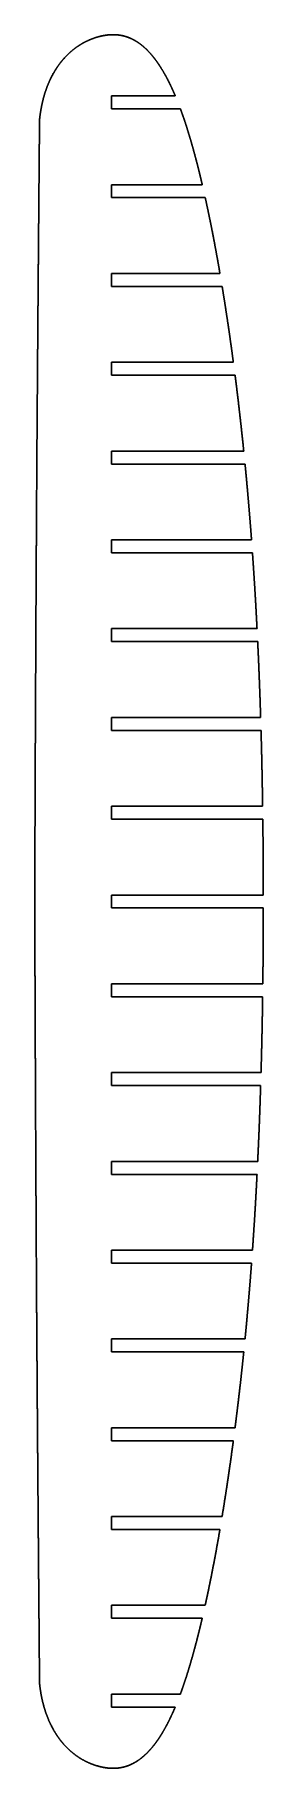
# Model space of a CAD drawing. Header units: metres. Extents: x 4 to 71, y -254 to 254.
import ezdxf

# ---------------------------------------------------------------- set-up
doc = ezdxf.new("R2010")
doc.units = ezdxf.units.M

msp = doc.modelspace()

# ---------------------------------------------------------------- linework, layer by layer
for p, q in [((26.91, 235.9, 1315), (45.55, 235.9, 1315)), ((26.91, 232.1, 1315), (47.05, 232.1, 1315)), ((26.91, 209.9, 1315), (53.44, 209.9, 1315)), ((26.91, 206.1, 1315), (54.31, 206.1, 1315)), ((26.91, 183.9, 1315), (58.62, 183.9, 1315)), ((26.91, 180.1, 1315), (59.26, 180.1, 1315)), ((26.91, 157.9, 1315), (62.54, 157.9, 1315)), ((26.91, 154.1, 1315), (63.04, 154.1, 1315)), ((26.91, 131.9, 1315), (65.58, 131.9, 1315)), ((26.91, 128.1, 1315), (65.96, 128.1, 1315)), ((26.91, 105.9, 1315), (67.86, 105.9, 1315)), ((26.91, 102.1, 1315), (68.13, 102.1, 1315)), ((26.91, 79.9, 1315), (69.47, 79.9, 1315)), ((26.91, 76.1, 1315), (69.66, 76.1, 1315)), ((26.91, 53.9, 1315), (70.53, 53.9, 1315)), ((26.91, 50.1, 1315), (70.64, 50.1, 1315)), ((26.91, 27.9, 1315), (71.11, 27.9, 1315)), ((26.91, 24.1, 1315), (71.16, 24.1, 1315)), ((26.91, 1.9, 1315), (71.3, 1.9, 1315)), ((26.91, -1.9, 1315), (71.3, -1.9, 1315)), ((26.91, -24.1, 1315), (71.16, -24.1, 1315)), ((26.91, -27.9, 1315), (71.11, -27.9, 1315)), ((26.91, -50.1, 1315), (70.64, -50.1, 1315)), ((26.91, -53.9, 1315), (70.53, -53.9, 1315)), ((26.91, -76.1, 1315), (69.66, -76.1, 1315)), ((26.91, -79.9, 1315), (69.47, -79.9, 1315)), ((26.91, -102.1, 1315), (68.13, -102.1, 1315)), ((26.91, -105.9, 1315), (67.86, -105.9, 1315)), ((26.91, -128.1, 1315), (65.96, -128.1, 1315)), ((26.91, -131.9, 1315), (65.58, -131.9, 1315)), ((26.91, -154.1, 1315), (63.03, -154.1, 1315)), ((26.91, -157.9, 1315), (62.54, -157.9, 1315)), ((26.91, -180.1, 1315), (59.24, -180.1, 1315)), ((26.91, -183.9, 1315), (58.61, -183.9, 1315)), ((26.91, -206.1, 1315), (54.29, -206.1, 1315)), ((26.91, -209.9, 1315), (53.42, -209.9, 1315)), ((26.91, -232.1, 1315), (47.02, -232.1, 1315)), ((26.91, -235.9, 1315), (45.52, -235.9, 1315))]:
    msp.add_line(p, q)
for points, knots in [([(45.55, 235.9, 1315), (45.5, 236.01, 1315), (45.45, 236.12, 1315), (45.41, 236.23, 1315), (45.36, 236.34, 1315), (45.31, 236.45, 1315), (45.27, 236.56, 1315), (45.22, 236.66, 1315), (44.8, 237.63, 1315), (44.41, 238.48, 1315), (44.01, 239.33, 1315), (43.6, 240.17, 1315), (43.17, 241, 1315), (42.72, 241.83, 1315), (42.26, 242.64, 1315), (41.39, 244.08, 1315), (41, 244.71, 1315), (40.59, 245.33, 1315), (40.16, 245.94, 1315), (39.73, 246.54, 1315), (39.27, 247.13, 1315), (38.8, 247.7, 1315), (37.8, 248.84, 1315), (37.27, 249.4, 1315), (36.72, 249.93, 1315), (36.14, 250.45, 1315), (35.55, 250.94, 1315), (34.92, 251.39, 1315), (34.28, 251.81, 1315), (33.21, 252.4, 1315), (32.81, 252.61, 1315), (32.4, 252.8, 1315), (31.98, 252.98, 1315), (31.55, 253.13, 1315), (31.12, 253.27, 1315), (30.69, 253.4, 1315), (29.74, 253.62, 1315), (29.22, 253.71, 1315), (28.7, 253.78, 1315), (28.18, 253.83, 1315), (27.66, 253.85, 1315), (27.14, 253.84, 1315), (26.61, 253.82, 1315), (25.9, 253.75, 1315), (25.7, 253.73, 1315), (25.5, 253.71, 1315), (25.3, 253.68, 1315), (25.11, 253.65, 1315), (24.91, 253.62, 1315), (24.71, 253.59, 1315), (24.34, 253.52, 1315), (24.17, 253.48, 1315), (24, 253.45, 1315), (23.82, 253.41, 1315), (23.65, 253.37, 1315), (23.48, 253.32, 1315), (23.31, 253.28, 1315), (21.75, 252.86, 1315), (20.38, 252.37, 1315), (19.06, 251.76, 1315), (17.79, 251.06, 1315), (16.59, 250.25, 1315), (15.45, 249.35, 1315), (14.38, 248.37, 1315), (12.86, 246.74, 1315), (12.34, 246.15, 1315), (11.85, 245.53, 1315), (11.38, 244.9, 1315), (10.93, 244.25, 1315), (10.51, 243.59, 1315), (10.11, 242.91, 1315), (8.89, 240.7, 1315), (8.17, 239.12, 1315), (7.55, 237.5, 1315), (7.04, 235.83, 1315), (6.61, 234.15, 1315), (6.27, 232.44, 1315), (6.01, 230.73, 1315), (5.83, 229.01, 1315)], [0, 0, 0, 0, 0, 0, 0, 0, 0, 0.014917, 0.014917, 0.014917, 0.014917, 0.014917, 0.014917, 0.014917, 0.13447, 0.13447, 0.13447, 0.13447, 0.13447, 0.13447, 0.13447, 0.229289, 0.229289, 0.229289, 0.229289, 0.229289, 0.229289, 0.229289, 0.327444, 0.327444, 0.327444, 0.327444, 0.327444, 0.327444, 0.327444, 0.385196, 0.385196, 0.385196, 0.385196, 0.385196, 0.385196, 0.385196, 0.451908, 0.451908, 0.451908, 0.451908, 0.451908, 0.451908, 0.451908, 0.477219, 0.477219, 0.477219, 0.477219, 0.477219, 0.477219, 0.477219, 0.499513, 0.499513, 0.499513, 0.499513, 0.499513, 0.499513, 0.499513, 0.681746, 0.681746, 0.681746, 0.681746, 0.681746, 0.681746, 0.681746, 0.781063, 0.781063, 0.781063, 0.781063, 0.781063, 0.781063, 0.781063, 1, 1, 1, 1, 1, 1, 1, 1, 1]), ([(5.83, 229.01, 1315), (5.83, 229.01, 1315), (5.83, 229.01, 1315), (5.83, 229, 1315), (5.83, 229, 1315), (5.83, 229, 1315), (5.83, 229, 1315), (5.83, 229, 1315), (5.83, 229, 1315), (5.83, 229, 1315), (5.83, 229, 1315), (5.83, 228.99, 1315), (5.83, 228.99, 1315), (5.83, 228.98, 1315), (5.83, 228.98, 1315), (5.83, 228.96, 1315), (5.83, 228.94, 1315), (5.83, 228.93, 1315), (5.82, 228.91, 1315), (5.82, 228.89, 1315), (5.82, 228.87, 1315), (5.82, 228.84, 1315), (5.82, 228.8, 1315), (5.82, 228.78, 1315), (5.82, 228.76, 1315), (5.82, 228.73, 1315), (5.82, 228.71, 1315), (5.82, 228.68, 1315), (5.82, 228.65, 1315), (5.82, 228.58, 1315), (5.82, 228.54, 1315), (5.82, 228.49, 1315), (5.82, 228.43, 1315), (5.82, 228.38, 1315), (5.82, 228.31, 1315), (5.82, 228.25, 1315), (5.82, 228.1, 1315), (5.82, 228.02, 1315), (5.82, 227.93, 1315), (5.82, 227.83, 1315), (5.82, 227.73, 1315), (5.81, 227.62, 1315), (5.81, 227.51, 1315), (5.81, 227.17, 1315), (5.81, 226.96, 1315), (5.81, 226.74, 1315), (5.8, 226.53, 1315), (5.8, 226.31, 1315), (5.8, 226.1, 1315), (5.8, 225.88, 1315), (5.79, 225.31, 1315), (5.79, 224.95, 1315), (5.79, 224.6, 1315), (5.79, 224.24, 1315), (5.78, 223.88, 1315), (5.78, 223.53, 1315), (5.78, 223.17, 1315), (5.77, 222.05, 1315), (5.76, 221.29, 1315), (5.75, 220.53, 1315), (5.75, 219.77, 1315), (5.74, 219.01, 1315), (5.74, 218.25, 1315), (5.73, 217.49, 1315), (5.72, 216.22, 1315), (5.71, 215.69, 1315), (5.71, 215.15, 1315), (5.7, 214.59, 1315), (5.7, 214.01, 1315), (5.69, 213.41, 1315), (5.69, 212.8, 1315), (5.68, 211.83, 1315), (5.68, 211.5, 1315), (5.68, 211.17, 1315), (5.67, 210.84, 1315), (5.67, 210.5, 1315), (5.67, 210.17, 1315), (5.66, 209.84, 1315), (5.66, 209.1, 1315), (5.66, 208.69, 1315), (5.65, 208.27, 1315), (5.65, 207.84, 1315), (5.64, 207.41, 1315), (5.64, 206.97, 1315), (5.64, 206.53, 1315), (5.62, 203.97, 1315), (5.6, 201.86, 1315), (5.58, 199.76, 1315), (5.56, 197.65, 1315), (5.55, 195.54, 1315), (5.53, 193.43, 1315), (5.51, 191.32, 1315), (5.46, 185.14, 1315), (5.43, 181.07, 1315), (5.4, 177, 1315), (5.36, 172.93, 1315), (5.33, 168.85, 1315), (5.3, 164.78, 1315), (5.27, 160.71, 1315), (5.22, 153.78, 1315), (5.2, 150.92, 1315), (5.18, 148.05, 1315), (5.15, 145.19, 1315), (5.13, 142.33, 1315), (5.11, 139.47, 1315), (5.09, 136.61, 1315), (5.06, 131.36, 1315), (5.04, 128.97, 1315), (5.03, 126.57, 1315), (5.01, 124.18, 1315), (4.99, 121.79, 1315), (4.98, 119.39, 1315), (4.96, 117, 1315), (4.93, 112.21, 1315), (4.92, 109.82, 1315), (4.91, 107.43, 1315), (4.89, 105.03, 1315), (4.88, 102.64, 1315), (4.86, 100.25, 1315), (4.85, 97.85, 1315), (4.8, 89.22, 1315), (4.77, 82.99, 1315), (4.74, 76.75, 1315), (4.71, 70.52, 1315), (4.68, 64.28, 1315), (4.65, 58.05, 1315), (4.62, 51.81, 1315), (4.58, 43.09, 1315), (4.57, 40.61, 1315), (4.56, 38.12, 1315), (4.55, 35.63, 1315), (4.54, 33.15, 1315), (4.53, 30.66, 1315), (4.52, 28.18, 1315), (4.51, 24.87, 1315), (4.5, 24.06, 1315), (4.5, 23.27, 1315), (4.5, 22.5, 1315), (4.5, 21.75, 1315), (4.49, 21.01, 1315), (4.49, 20.29, 1315), (4.48, 18.89, 1315), (4.48, 18.21, 1315), (4.48, 17.55, 1315), (4.48, 16.91, 1315), (4.47, 16.28, 1315), (4.47, 15.68, 1315), (4.47, 15.09, 1315), (4.46, 13.62, 1315), (4.46, 12.73, 1315), (4.46, 11.84, 1315), (4.45, 10.95, 1315), (4.45, 10.06, 1315), (4.45, 9.17, 1315), (4.44, 8.28, 1315), (4.44, 6.92, 1315), (4.43, 6.46, 1315), (4.43, 5.99, 1315), (4.43, 5.52, 1315), (4.43, 5.06, 1315), (4.43, 4.59, 1315), (4.43, 4.13, 1315), (4.42, 3.46, 1315), (4.42, 3.25, 1315), (4.42, 3.04, 1315), (4.42, 2.84, 1315), (4.42, 2.63, 1315), (4.42, 2.43, 1315), (4.42, 2.22, 1315), (4.42, 1.88, 1315), (4.42, 1.74, 1315), (4.42, 1.6, 1315), (4.41, 1.46, 1315), (4.41, 1.32, 1315), (4.41, 1.18, 1315), (4.41, 1.04, 1315), (4.41, 0.84, 1315), (4.41, 0.79, 1315), (4.41, 0.75, 1315), (4.41, 0.7, 1315), (4.41, 0.66, 1315), (4.41, 0.62, 1315), (4.41, 0.58, 1315), (4.41, 0.48, 1315), (4.41, 0.43, 1315), (4.41, 0.38, 1315), (4.41, 0.33, 1315), (4.41, 0.29, 1315), (4.41, 0.26, 1315), (4.41, 0.22, 1315), (4.41, 0.16, 1315), (4.41, 0.14, 1315), (4.41, 0.12, 1315), (4.41, 0.1, 1315), (4.41, 0.08, 1315), (4.41, 0.06, 1315), (4.41, 0.05, 1315), (4.41, 0.03, 1315), (4.41, 0.02, 1315), (4.41, 0.01, 1315), (4.41, 0.01, 1315), (4.41, 0, 1315), (4.41, 0, 1315), (4.41, 0, 1315), (4.41, 0, 1315), (4.41, 0, 1315), (4.41, 0, 1315), (4.41, 0, 1315), (4.41, 0, 1315), (4.41, 0, 1315), (4.41, -0.01, 1315), (4.41, -0.02, 1315), (4.41, -0.02, 1315), (4.41, -0.03, 1315), (4.41, -0.04, 1315), (4.41, -0.06, 1315), (4.41, -0.07, 1315), (4.41, -0.09, 1315), (4.41, -0.14, 1315), (4.41, -0.17, 1315), (4.41, -0.2, 1315), (4.41, -0.23, 1315), (4.41, -0.27, 1315), (4.41, -0.31, 1315), (4.41, -0.36, 1315), (4.41, -0.46, 1315), (4.41, -0.51, 1315), (4.41, -0.56, 1315), (4.41, -0.62, 1315), (4.41, -0.68, 1315), (4.41, -0.74, 1315), (4.41, -0.81, 1315), (4.41, -0.96, 1315), (4.41, -1.04, 1315), (4.41, -1.12, 1315), (4.41, -1.21, 1315), (4.41, -1.3, 1315), (4.41, -1.4, 1315), (4.42, -1.51, 1315), (4.42, -1.83, 1315), (4.42, -2.05, 1315), (4.42, -2.26, 1315), (4.42, -2.48, 1315), (4.42, -2.69, 1315), (4.42, -2.91, 1315), (4.42, -3.12, 1315), (4.42, -3.7, 1315), (4.43, -4.05, 1315), (4.43, -4.41, 1315), (4.43, -4.77, 1315), (4.43, -5.13, 1315), (4.43, -5.48, 1315), (4.43, -5.84, 1315), (4.44, -6.96, 1315), (4.44, -7.72, 1315), (4.44, -8.48, 1315), (4.45, -9.24, 1315), (4.45, -10, 1315), (4.45, -10.76, 1315), (4.45, -11.52, 1315), (4.46, -12.79, 1315), (4.46, -13.32, 1315), (4.46, -13.87, 1315), (4.47, -14.43, 1315), (4.47, -15.01, 1315), (4.47, -15.6, 1315), (4.47, -16.22, 1315), (4.48, -17.18, 1315), (4.48, -17.52, 1315), (4.48, -17.85, 1315), (4.48, -18.18, 1315), (4.48, -18.51, 1315), (4.48, -18.84, 1315), (4.49, -19.18, 1315), (4.49, -19.92, 1315), (4.49, -20.33, 1315), (4.49, -20.75, 1315), (4.49, -21.17, 1315), (4.5, -21.61, 1315), (4.5, -22.04, 1315), (4.5, -22.49, 1315), (4.51, -25.05, 1315), (4.52, -27.16, 1315), (4.53, -29.27, 1315), (4.53, -31.38, 1315), (4.54, -33.49, 1315), (4.55, -35.59, 1315), (4.56, -37.7, 1315), (4.59, -43.89, 1315), (4.6, -47.96, 1315), (4.62, -52.04, 1315), (4.64, -56.11, 1315), (4.66, -60.18, 1315), (4.68, -64.26, 1315), (4.7, -68.33, 1315), (4.73, -75.27, 1315), (4.75, -78.13, 1315), (4.76, -80.99, 1315), (4.78, -83.85, 1315), (4.79, -86.71, 1315), (4.81, -89.57, 1315), (4.82, -92.43, 1315), (4.85, -97.69, 1315), (4.86, -100.08, 1315), (4.88, -102.48, 1315), (4.89, -104.87, 1315), (4.9, -107.26, 1315), (4.92, -109.65, 1315), (4.93, -112.05, 1315), (4.96, -116.83, 1315), (4.98, -119.23, 1315), (4.99, -121.62, 1315), (5.01, -124.01, 1315), (5.02, -126.41, 1315), (5.04, -128.8, 1315), (5.06, -131.19, 1315), (5.12, -139.82, 1315), (5.16, -146.05, 1315), (5.21, -152.29, 1315), (5.25, -158.52, 1315), (5.3, -164.75, 1315), (5.35, -170.99, 1315), (5.4, -177.22, 1315), (5.47, -185.94, 1315), (5.49, -188.42, 1315), (5.51, -190.91, 1315), (5.53, -193.39, 1315), (5.55, -195.87, 1315), (5.57, -198.36, 1315), (5.59, -200.84, 1315), (5.62, -204.15, 1315), (5.62, -204.96, 1315), (5.63, -205.75, 1315), (5.64, -206.52, 1315), (5.64, -207.27, 1315), (5.65, -208.01, 1315), (5.66, -208.72, 1315), (5.67, -210.12, 1315), (5.67, -210.8, 1315), (5.68, -211.46, 1315), (5.68, -212.11, 1315), (5.69, -212.73, 1315), (5.69, -213.34, 1315), (5.7, -213.93, 1315), (5.71, -215.39, 1315), (5.72, -216.28, 1315), (5.73, -217.17, 1315), (5.73, -218.06, 1315), (5.74, -218.95, 1315), (5.75, -219.84, 1315), (5.76, -220.73, 1315), (5.77, -222.09, 1315), (5.77, -222.55, 1315), (5.78, -223.02, 1315), (5.78, -223.48, 1315), (5.78, -223.95, 1315), (5.79, -224.42, 1315), (5.79, -224.88, 1315), (5.8, -225.55, 1315), (5.8, -225.76, 1315), (5.8, -225.96, 1315), (5.8, -226.17, 1315), (5.8, -226.37, 1315), (5.81, -226.58, 1315), (5.81, -226.78, 1315), (5.81, -227.13, 1315), (5.81, -227.27, 1315), (5.81, -227.41, 1315), (5.81, -227.55, 1315), (5.81, -227.69, 1315), (5.82, -227.83, 1315), (5.82, -227.97, 1315), (5.82, -228.16, 1315), (5.82, -228.21, 1315), (5.82, -228.26, 1315), (5.82, -228.3, 1315), (5.82, -228.35, 1315), (5.82, -228.39, 1315), (5.82, -228.43, 1315), (5.82, -228.52, 1315), (5.82, -228.58, 1315), (5.82, -228.63, 1315), (5.82, -228.67, 1315), (5.82, -228.71, 1315), (5.82, -228.75, 1315), (5.82, -228.78, 1315), (5.82, -228.84, 1315), (5.82, -228.87, 1315), (5.82, -228.89, 1315), (5.82, -228.91, 1315), (5.83, -228.93, 1315), (5.83, -228.94, 1315), (5.83, -228.95, 1315), (5.83, -228.97, 1315), (5.83, -228.98, 1315), (5.83, -228.98, 1315), (5.83, -228.99, 1315), (5.83, -228.99, 1315), (5.83, -229, 1315), (5.83, -229, 1315), (5.83, -229, 1315), (5.83, -229, 1315), (5.83, -229, 1315), (5.83, -229, 1315), (5.83, -229, 1315), (5.83, -229.01, 1315), (5.83, -229.01, 1315), (5.83, -229.01, 1315)], [0, 0, 0, 0, 0, 0, 0, 0, 0, 0.002963, 0.002963, 0.002963, 0.002963, 0.002963, 0.002963, 0.002963, 0.006057, 0.006057, 0.006057, 0.006057, 0.006057, 0.006057, 0.006057, 0.00946, 0.00946, 0.00946, 0.00946, 0.00946, 0.00946, 0.00946, 0.011626, 0.011626, 0.011626, 0.011626, 0.011626, 0.011626, 0.011626, 0.014721, 0.014721, 0.014721, 0.014721, 0.014721, 0.014721, 0.014721, 0.018124, 0.018124, 0.018124, 0.018124, 0.018124, 0.018124, 0.018124, 0.024139, 0.024139, 0.024139, 0.024139, 0.024139, 0.024139, 0.024139, 0.03411, 0.03411, 0.03411, 0.03411, 0.03411, 0.03411, 0.03411, 0.055327, 0.055327, 0.055327, 0.055327, 0.055327, 0.055327, 0.055327, 0.069613, 0.069613, 0.069613, 0.069613, 0.069613, 0.069613, 0.069613, 0.077119, 0.077119, 0.077119, 0.077119, 0.077119, 0.077119, 0.077119, 0.086305, 0.086305, 0.086305, 0.086305, 0.086305, 0.086305, 0.086305, 0.129373, 0.129373, 0.129373, 0.129373, 0.129373, 0.129373, 0.129373, 0.212548, 0.212548, 0.212548, 0.212548, 0.212548, 0.212548, 0.212548, 0.270976, 0.270976, 0.270976, 0.270976, 0.270976, 0.270976, 0.270976, 0.319853, 0.319853, 0.319853, 0.319853, 0.319853, 0.319853, 0.319853, 0.368739, 0.368739, 0.368739, 0.368739, 0.368739, 0.368739, 0.368739, 0.496098, 0.496098, 0.496098, 0.496098, 0.496098, 0.496098, 0.496098, 0.546863, 0.546863, 0.546863, 0.546863, 0.546863, 0.546863, 0.546863, 0.563686, 0.563686, 0.563686, 0.563686, 0.563686, 0.563686, 0.563686, 0.580511, 0.580511, 0.580511, 0.580511, 0.580511, 0.580511, 0.580511, 0.606697, 0.606697, 0.606697, 0.606697, 0.606697, 0.606697, 0.606697, 0.620391, 0.620391, 0.620391, 0.620391, 0.620391, 0.620391, 0.620391, 0.626446, 0.626446, 0.626446, 0.626446, 0.626446, 0.626446, 0.626446, 0.630583, 0.630583, 0.630583, 0.630583, 0.630583, 0.630583, 0.630583, 0.632129, 0.632129, 0.632129, 0.632129, 0.632129, 0.632129, 0.632129, 0.634559, 0.634559, 0.634559, 0.634559, 0.634559, 0.634559, 0.634559, 0.636989, 0.636989, 0.636989, 0.636989, 0.636989, 0.636989, 0.636989, 0.639265, 0.639265, 0.639265, 0.639265, 0.639265, 0.639265, 0.639265, 0.641543, 0.641543, 0.641543, 0.641543, 0.641543, 0.641543, 0.641543, 0.643633, 0.643633, 0.643633, 0.643633, 0.643633, 0.643633, 0.643633, 0.645724, 0.645724, 0.645724, 0.645724, 0.645724, 0.645724, 0.645724, 0.647466, 0.647466, 0.647466, 0.647466, 0.647466, 0.647466, 0.647466, 0.649208, 0.649208, 0.649208, 0.649208, 0.649208, 0.649208, 0.649208, 0.652594, 0.652594, 0.652594, 0.652594, 0.652594, 0.652594, 0.652594, 0.658208, 0.658208, 0.658208, 0.658208, 0.658208, 0.658208, 0.658208, 0.670153, 0.670153, 0.670153, 0.670153, 0.670153, 0.670153, 0.670153, 0.678195, 0.678195, 0.678195, 0.678195, 0.678195, 0.678195, 0.678195, 0.682421, 0.682421, 0.682421, 0.682421, 0.682421, 0.682421, 0.682421, 0.687593, 0.687593, 0.687593, 0.687593, 0.687593, 0.687593, 0.687593, 0.711839, 0.711839, 0.711839, 0.711839, 0.711839, 0.711839, 0.711839, 0.75866, 0.75866, 0.75866, 0.75866, 0.75866, 0.75866, 0.75866, 0.791544, 0.791544, 0.791544, 0.791544, 0.791544, 0.791544, 0.791544, 0.819049, 0.819049, 0.819049, 0.819049, 0.819049, 0.819049, 0.819049, 0.846555, 0.846555, 0.846555, 0.846555, 0.846555, 0.846555, 0.846555, 0.918195, 0.918195, 0.918195, 0.918195, 0.918195, 0.918195, 0.918195, 0.946745, 0.946745, 0.946745, 0.946745, 0.946745, 0.946745, 0.946745, 0.956206, 0.956206, 0.956206, 0.956206, 0.956206, 0.956206, 0.956206, 0.965668, 0.965668, 0.965668, 0.965668, 0.965668, 0.965668, 0.965668, 0.980395, 0.980395, 0.980395, 0.980395, 0.980395, 0.980395, 0.980395, 0.988097, 0.988097, 0.988097, 0.988097, 0.988097, 0.988097, 0.988097, 0.991502, 0.991502, 0.991502, 0.991502, 0.991502, 0.991502, 0.991502, 0.993828, 0.993828, 0.993828, 0.993828, 0.993828, 0.993828, 0.993828, 0.994698, 0.994698, 0.994698, 0.994698, 0.994698, 0.994698, 0.994698, 0.996065, 0.996065, 0.996065, 0.996065, 0.996065, 0.996065, 0.996065, 0.997431, 0.997431, 0.997431, 0.997431, 0.997431, 0.997431, 0.997431, 0.998425, 0.998425, 0.998425, 0.998425, 0.998425, 0.998425, 0.998425, 1, 1, 1, 1, 1, 1, 1, 1, 1]), ([(53.44, 209.9, 1315), (53.21, 210.89, 1315), (52.98, 211.87, 1315), (52.74, 212.85, 1315), (52.5, 213.84, 1315), (52.26, 214.82, 1315), (52.01, 215.8, 1315), (51.75, 216.78, 1315), (51.15, 219.05, 1315), (50.8, 220.34, 1315), (50.44, 221.62, 1315), (50.07, 222.91, 1315), (49.69, 224.19, 1315), (49.3, 225.47, 1315), (48.9, 226.74, 1315), (48.31, 228.53, 1315), (48.14, 229.04, 1315), (47.96, 229.55, 1315), (47.78, 230.06, 1315), (47.6, 230.57, 1315), (47.42, 231.08, 1315), (47.24, 231.59, 1315), (47.05, 232.1, 1315)], [0, 0, 0, 0, 0, 0, 0, 0, 0, 0.350207, 0.350207, 0.350207, 0.350207, 0.350207, 0.350207, 0.350207, 0.812624, 0.812624, 0.812624, 0.812624, 0.812624, 0.812624, 0.812624, 1, 1, 1, 1, 1, 1, 1, 1, 1]), ([(58.62, 183.9, 1315), (58.39, 185.27, 1315), (58.15, 186.64, 1315), (57.91, 188.01, 1315), (57.66, 189.38, 1315), (57.41, 190.74, 1315), (57.15, 192.11, 1315), (56.9, 193.48, 1315), (56.36, 196.25, 1315), (56.08, 197.66, 1315), (55.8, 199.07, 1315), (55.52, 200.48, 1315), (55.22, 201.89, 1315), (54.92, 203.29, 1315), (54.62, 204.7, 1315), (54.31, 206.1, 1315)], [0, 0, 0, 0, 0, 0, 0, 0, 0, 0.491715, 0.491715, 0.491715, 0.491715, 0.491715, 0.491715, 0.491715, 1, 1, 1, 1, 1, 1, 1, 1, 1]), ([(62.54, 157.9, 1315), (62.36, 159.25, 1315), (62.18, 160.6, 1315), (62, 161.95, 1315), (61.81, 163.3, 1315), (61.62, 164.65, 1315), (61.43, 166, 1315), (61.23, 167.35, 1315), (60.82, 170.13, 1315), (60.61, 171.55, 1315), (60.39, 172.98, 1315), (60.17, 174.4, 1315), (59.95, 175.83, 1315), (59.72, 177.25, 1315), (59.49, 178.68, 1315), (59.26, 180.1, 1315)], [0, 0, 0, 0, 0, 0, 0, 0, 0, 0.485866, 0.485866, 0.485866, 0.485866, 0.485866, 0.485866, 0.485866, 1, 1, 1, 1, 1, 1, 1, 1, 1]), ([(65.58, 131.9, 1315), (65.55, 132.18, 1315), (65.52, 132.46, 1315), (65.49, 132.74, 1315), (65.47, 133.02, 1315), (65.44, 133.3, 1315), (65.41, 133.58, 1315), (65.38, 133.86, 1315), (65.09, 136.64, 1315), (64.82, 139.14, 1315), (64.54, 141.63, 1315), (64.26, 144.13, 1315), (63.97, 146.62, 1315), (63.67, 149.12, 1315), (63.36, 151.61, 1315), (63.04, 154.1, 1315)], [0, 0, 0, 0, 0, 0, 0, 0, 0, 0.100831, 0.100831, 0.100831, 0.100831, 0.100831, 0.100831, 0.100831, 1, 1, 1, 1, 1, 1, 1, 1, 1]), ([(67.86, 105.9, 1315), (67.84, 106.07, 1315), (67.83, 106.23, 1315), (67.82, 106.4, 1315), (67.81, 106.56, 1315), (67.8, 106.73, 1315), (67.78, 106.9, 1315), (67.77, 107.06, 1315), (67.62, 109.11, 1315), (67.47, 110.98, 1315), (67.32, 112.86, 1315), (67.17, 114.73, 1315), (67.01, 116.61, 1315), (66.85, 118.48, 1315), (66.68, 120.36, 1315), (66.44, 122.97, 1315), (66.38, 123.7, 1315), (66.31, 124.43, 1315), (66.24, 125.17, 1315), (66.17, 125.9, 1315), (66.1, 126.63, 1315), (66.03, 127.37, 1315), (65.96, 128.1, 1315)], [0, 0, 0, 0, 0, 0, 0, 0, 0, 0.059807, 0.059807, 0.059807, 0.059807, 0.059807, 0.059807, 0.059807, 0.735466, 0.735466, 0.735466, 0.735466, 0.735466, 0.735466, 0.735466, 1, 1, 1, 1, 1, 1, 1, 1, 1]), ([(69.47, 79.9, 1315), (69.43, 80.67, 1315), (69.39, 81.44, 1315), (69.35, 82.2, 1315), (69.31, 82.97, 1315), (69.27, 83.74, 1315), (69.23, 84.51, 1315), (69.19, 85.28, 1315), (69.03, 88.05, 1315), (68.92, 90.06, 1315), (68.8, 92.07, 1315), (68.67, 94.07, 1315), (68.54, 96.08, 1315), (68.41, 98.09, 1315), (68.27, 100.09, 1315), (68.13, 102.1, 1315)], [0, 0, 0, 0, 0, 0, 0, 0, 0, 0.27659, 0.27659, 0.27659, 0.27659, 0.27659, 0.27659, 0.27659, 1, 1, 1, 1, 1, 1, 1, 1, 1]), ([(65.96, -128.1, 1315), (66.04, -127.24, 1315), (66.12, -126.38, 1315), (66.21, -125.53, 1315), (66.29, -124.67, 1315), (66.37, -123.81, 1315), (66.45, -122.95, 1315), (66.52, -122.09, 1315), (66.77, -119.32, 1315), (66.94, -117.4, 1315), (67.1, -115.49, 1315), (67.26, -113.57, 1315), (67.42, -111.65, 1315), (67.57, -109.74, 1315), (67.72, -107.82, 1315), (67.86, -105.9, 1315)], [0, 0, 0, 0, 0, 0, 0, 0, 0, 0.30942, 0.30942, 0.30942, 0.30942, 0.30942, 0.30942, 0.30942, 1, 1, 1, 1, 1, 1, 1, 1, 1]), ([(63.03, -154.1, 1315), (63.16, -153.08, 1315), (63.29, -152.05, 1315), (63.42, -151.03, 1315), (63.55, -150.01, 1315), (63.67, -148.99, 1315), (63.79, -147.96, 1315), (63.92, -146.94, 1315), (64.24, -144.16, 1315), (64.45, -142.41, 1315), (64.65, -140.66, 1315), (64.84, -138.91, 1315), (65.03, -137.16, 1315), (65.22, -135.41, 1315), (65.4, -133.65, 1315), (65.58, -131.9, 1315)], [0, 0, 0, 0, 0, 0, 0, 0, 0, 0.369045, 0.369045, 0.369045, 0.369045, 0.369045, 0.369045, 0.369045, 1, 1, 1, 1, 1, 1, 1, 1, 1]), ([(47.02, -232.1, 1315), (47.14, -231.8, 1315), (47.25, -231.5, 1315), (47.36, -231.19, 1315), (47.47, -230.89, 1315), (47.58, -230.58, 1315), (47.69, -230.26, 1315), (47.8, -229.95, 1315), (48.61, -227.59, 1315), (49.27, -225.53, 1315), (49.9, -223.46, 1315), (50.5, -221.39, 1315), (51.08, -219.31, 1315), (51.63, -217.22, 1315), (52.16, -215.12, 1315), (52.77, -212.64, 1315), (52.87, -212.25, 1315), (52.96, -211.86, 1315), (53.05, -211.46, 1315), (53.15, -211.07, 1315), (53.24, -210.68, 1315), (53.33, -210.29, 1315), (53.42, -209.9, 1315)], [0, 0, 0, 0, 0, 0, 0, 0, 0, 0.116469, 0.116469, 0.116469, 0.116469, 0.116469, 0.116469, 0.116469, 0.861385, 0.861385, 0.861385, 0.861385, 0.861385, 0.861385, 0.861385, 1, 1, 1, 1, 1, 1, 1, 1, 1]), ([(5.83, -229.01, 1315), (6.01, -230.73, 1315), (6.27, -232.44, 1315), (6.61, -234.15, 1315), (7.04, -235.83, 1315), (7.55, -237.5, 1315), (8.17, -239.12, 1315), (8.89, -240.7, 1315), (10.11, -242.91, 1315), (10.51, -243.59, 1315), (10.93, -244.25, 1315), (11.38, -244.9, 1315), (11.85, -245.53, 1315), (12.34, -246.15, 1315), (12.86, -246.74, 1315), (14.42, -248.4, 1315), (15.52, -249.42, 1315), (16.71, -250.34, 1315), (17.96, -251.17, 1315), (19.28, -251.89, 1315), (20.66, -252.49, 1315), (22.08, -252.98, 1315), (24.35, -253.54, 1315), (25.18, -253.7, 1315), (26.02, -253.82, 1315), (26.87, -253.88, 1315), (27.72, -253.88, 1315), (28.57, -253.82, 1315), (29.41, -253.69, 1315), (30.9, -253.34, 1315), (31.56, -253.15, 1315), (32.21, -252.9, 1315), (32.83, -252.62, 1315), (33.45, -252.31, 1315), (34.04, -251.95, 1315), (34.61, -251.57, 1315), (35.56, -250.87, 1315), (35.95, -250.56, 1315), (36.33, -250.24, 1315), (36.7, -249.91, 1315), (37.06, -249.57, 1315), (37.42, -249.21, 1315), (37.76, -248.85, 1315), (38.71, -247.8, 1315), (39.3, -247.09, 1315), (39.86, -246.36, 1315), (40.39, -245.61, 1315), (40.9, -244.84, 1315), (41.4, -244.06, 1315), (41.87, -243.27, 1315), (42.77, -241.68, 1315), (43.21, -240.87, 1315), (43.63, -240.06, 1315), (44.03, -239.24, 1315), (44.42, -238.41, 1315), (44.8, -237.58, 1315), (45.17, -236.74, 1315), (45.52, -235.9, 1315)], [0, 0, 0, 0, 0, 0, 0, 0, 0, 0.0247742, 0.0247742, 0.0247742, 0.0247742, 0.0247742, 0.0247742, 0.0247742, 0.0360119, 0.0360119, 0.0360119, 0.0360119, 0.0360119, 0.0360119, 0.0360119, 0.0573485, 0.0573485, 0.0573485, 0.0573485, 0.0573485, 0.0573485, 0.0573485, 0.0694427, 0.0694427, 0.0694427, 0.0694427, 0.0694427, 0.0694427, 0.0694427, 0.0792413, 0.0792413, 0.0792413, 0.0792413, 0.0792413, 0.0792413, 0.0792413, 0.0863477, 0.0863477, 0.0863477, 0.0863477, 0.0863477, 0.0863477, 0.0863477, 0.0994929, 0.0994929, 0.0994929, 0.0994929, 0.0994929, 0.0994929, 0.0994929, 0.1125405, 0.1125405, 0.1125405, 0.1125405, 0.1125405, 0.1125405, 0.1125405, 0.1125405, 0.1125405])]:
    msp.add_open_spline(points, degree=8, knots=knots)
for points, degree in [([(26.91, 235.9, 1315), (26.91, 232.1, 1315)], 1), ([(26.91, 209.9, 1315), (26.91, 206.1, 1315)], 1), ([(26.91, 183.9, 1315), (26.91, 180.1, 1315)], 1), ([(26.91, 157.9, 1315), (26.91, 154.1, 1315)], 1), ([(26.91, 131.9, 1315), (26.91, 128.1, 1315)], 1), ([(26.91, 105.9, 1315), (26.91, 102.1, 1315)], 1), ([(26.91, 79.9, 1315), (26.91, 76.1, 1315)], 1), ([(70.53, 53.9, 1315), (70.44, 56.68, 1315), (70.35, 59.45, 1315), (70.25, 62.23, 1315), (70.15, 65, 1315), (70.03, 67.78, 1315), (69.92, 70.55, 1315), (69.79, 73.33, 1315), (69.66, 76.1, 1315)], 8), ([(26.91, 53.9, 1315), (26.91, 50.1, 1315)], 1), ([(71.11, 27.9, 1315), (71.07, 30.68, 1315), (71.02, 33.45, 1315), (70.97, 36.23, 1315), (70.92, 39, 1315), (70.86, 41.78, 1315), (70.79, 44.55, 1315), (70.72, 47.33, 1315), (70.64, 50.1, 1315)], 8), ([(26.91, 27.9, 1315), (26.91, 24.1, 1315)], 1), ([(71.3, 1.9, 1315), (71.3, 4.68, 1315), (71.29, 7.45, 1315), (71.28, 10.23, 1315), (71.27, 13, 1315), (71.25, 15.78, 1315), (71.22, 18.55, 1315), (71.19, 21.33, 1315), (71.16, 24.1, 1315)], 8), ([(26.91, 1.9, 1315), (26.91, 0, 1315)], 1), ([(26.91, -1.9, 1315), (26.91, 0, 1315)], 1), ([(71.16, -24.1, 1315), (71.2, -21.33, 1315), (71.22, -18.55, 1315), (71.25, -15.78, 1315), (71.27, -13, 1315), (71.28, -10.23, 1315), (71.29, -7.45, 1315), (71.3, -4.68, 1315), (71.3, -1.9, 1315)], 8), ([(26.91, -27.9, 1315), (26.91, -24.1, 1315)], 1), ([(70.64, -50.1, 1315), (70.72, -47.33, 1315), (70.79, -44.55, 1315), (70.86, -41.78, 1315), (70.92, -39, 1315), (70.98, -36.23, 1315), (71.03, -33.45, 1315), (71.07, -30.68, 1315), (71.11, -27.9, 1315)], 8), ([(26.91, -53.9, 1315), (26.91, -50.1, 1315)], 1), ([(69.66, -76.1, 1315), (69.79, -73.33, 1315), (69.92, -70.55, 1315), (70.04, -67.78, 1315), (70.15, -65, 1315), (70.25, -62.23, 1315), (70.35, -59.45, 1315), (70.44, -56.68, 1315), (70.53, -53.9, 1315)], 8), ([(26.91, -79.9, 1315), (26.91, -76.1, 1315)], 1), ([(68.13, -102.1, 1315), (68.33, -99.33, 1315), (68.52, -96.55, 1315), (68.7, -93.78, 1315), (68.87, -91, 1315), (69.03, -88.23, 1315), (69.19, -85.45, 1315), (69.33, -82.68, 1315), (69.47, -79.9, 1315)], 8), ([(26.91, -105.9, 1315), (26.91, -102.1, 1315)], 1), ([(26.91, -131.9, 1315), (26.91, -128.1, 1315)], 1), ([(26.91, -157.9, 1315), (26.91, -154.1, 1315)], 1), ([(59.24, -180.1, 1315), (59.7, -177.33, 1315), (60.14, -174.56, 1315), (60.57, -171.79, 1315), (60.99, -169.01, 1315), (61.39, -166.24, 1315), (61.79, -163.46, 1315), (62.17, -160.68, 1315), (62.54, -157.9, 1315)], 8), ([(26.91, -183.9, 1315), (26.91, -180.1, 1315)], 1), ([(54.29, -206.1, 1315), (54.9, -203.34, 1315), (55.49, -200.57, 1315), (56.05, -197.8, 1315), (56.6, -195.03, 1315), (57.13, -192.25, 1315), (57.63, -189.47, 1315), (58.13, -186.69, 1315), (58.61, -183.9, 1315)], 8), ([(26.91, -209.9, 1315), (26.91, -206.1, 1315)], 1), ([(26.91, -235.9, 1315), (26.91, -232.1, 1315)], 1)]:
    msp.add_open_spline(points, degree=degree)

doc.saveas('drawing.dxf')
